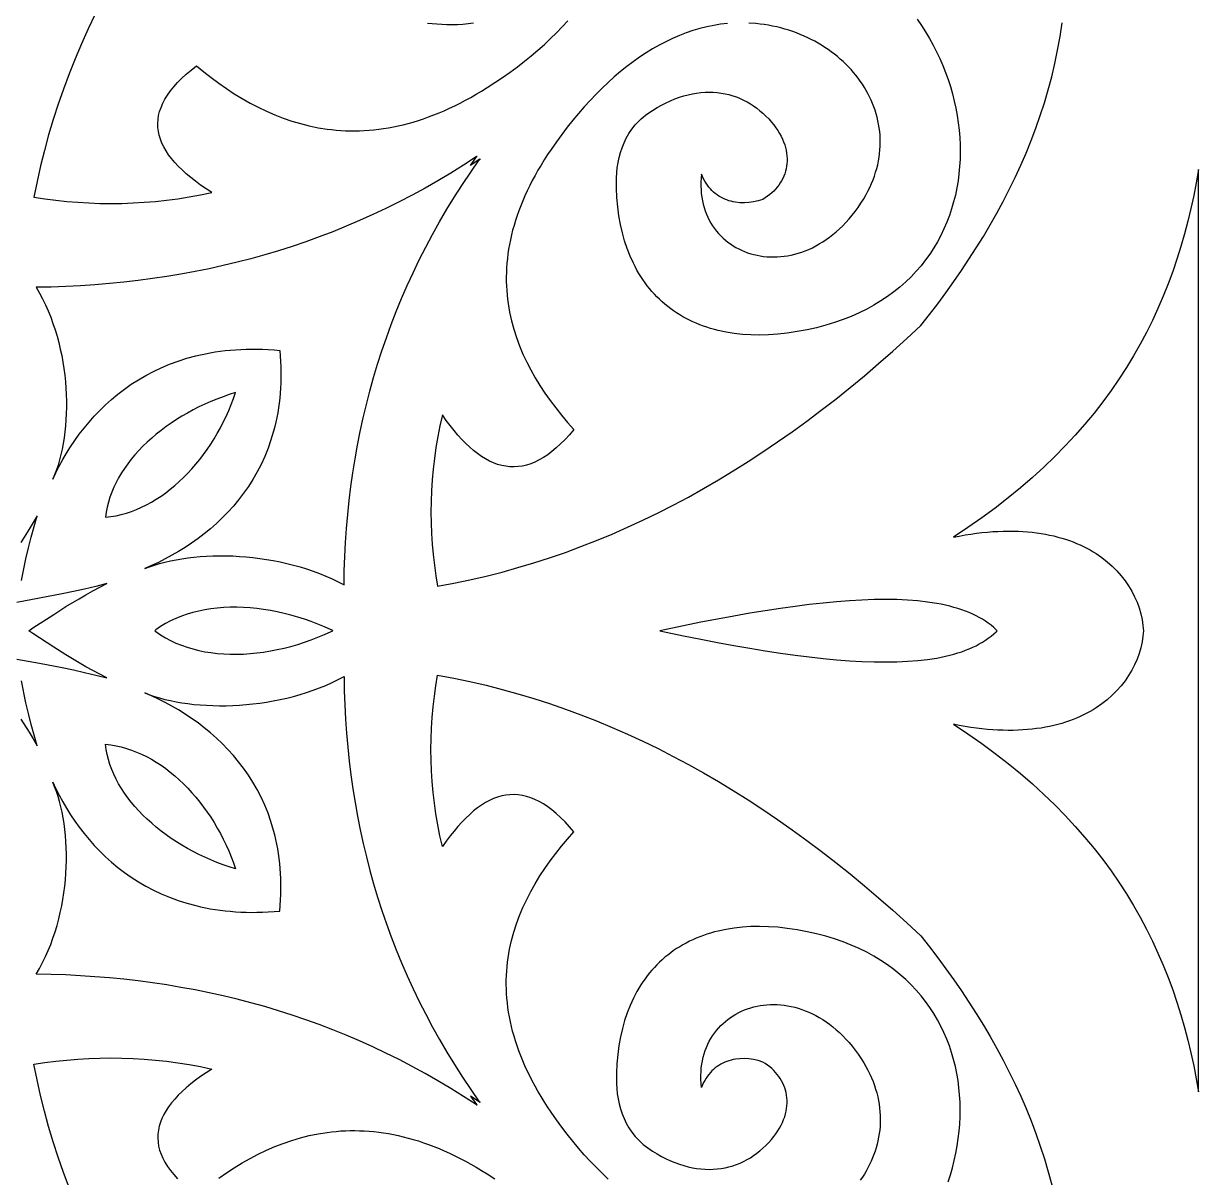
# Model space of a CAD drawing. Extents: x -375 to 375, y -1025 to 1025.
# Drawn here: x -212.9 to -155, y -27 to 29.9 of the extents above; entities that cross this region are included whole.
import ezdxf

# ---------------------------------------------------------------- set-up
doc = ezdxf.new("R2010")
doc.units = 0
doc.layers.add('LAYER_1', color=18, linetype='CONTINUOUS')

msp = doc.modelspace()

# ---------------------------------------------------------------- linework, layer by layer
at = {"layer": 'LAYER_1'}
for points in [[(-209.379, 30.395), (-209.725, 29.663), (-210.053, 28.927), (-210.365, 28.188), (-210.66, 27.445), (-210.937, 26.698), (-211.198, 25.948), (-211.441, 25.195), (-211.667, 24.437), (-211.875, 23.676), (-212.066, 22.912), (-212.239, 22.144), (-212.395, 21.372), (-211.857, 21.29), (-211.317, 21.221), (-210.776, 21.164), (-210.234, 21.119), (-209.691, 21.086), (-209.146, 21.066), (-208.601, 21.059), (-208.053, 21.065), (-207.505, 21.084), (-206.955, 21.117), (-206.404, 21.163), (-205.852, 21.223), (-205.298, 21.297), (-204.744, 21.385), (-204.187, 21.488), (-203.63, 21.605), (-203.91, 21.788), (-204.176, 21.971), (-204.427, 22.155), (-204.663, 22.34), (-204.884, 22.526), (-205.089, 22.712), (-205.279, 22.899), (-205.454, 23.087), (-205.612, 23.275), (-205.755, 23.465), (-205.881, 23.655), (-205.991, 23.845), (-206.083, 24.037), (-206.159, 24.229), (-206.218, 24.422), (-206.259, 24.616), (-206.283, 24.811), (-206.289, 25.007), (-206.276, 25.204), (-206.246, 25.401), (-206.197, 25.6), (-206.129, 25.799), (-206.043, 25.999), (-205.937, 26.201), (-205.812, 26.403), (-205.668, 26.606), (-205.504, 26.81), (-205.319, 27.016), (-205.115, 27.222), (-204.891, 27.429), (-204.645, 27.638), (-204.379, 27.847), (-204.017, 27.55), (-203.65, 27.263), (-203.277, 26.988), (-202.899, 26.724), (-202.516, 26.473), (-202.128, 26.236), (-201.734, 26.012), (-201.335, 25.803), (-200.93, 25.608), (-200.52, 25.43), (-200.104, 25.268), (-199.683, 25.123), (-199.257, 24.996), (-198.824, 24.887), (-198.387, 24.797), (-197.943, 24.727), (-197.719, 24.699), (-197.494, 24.676), (-197.267, 24.659), (-197.039, 24.647), (-196.81, 24.64), (-196.579, 24.639), (-196.346, 24.643), (-196.112, 24.653), (-195.877, 24.668), (-195.64, 24.689), (-195.402, 24.716), (-195.163, 24.749), (-194.921, 24.788), (-194.679, 24.833), (-194.435, 24.885), (-194.189, 24.942), (-193.942, 25.006), (-193.694, 25.076), (-193.444, 25.152), (-193.193, 25.236), (-192.94, 25.325), (-192.685, 25.422), (-192.429, 25.525), (-192.172, 25.635), (-191.913, 25.752), (-191.653, 25.876), (-191.391, 26.007), (-191.127, 26.145), (-190.862, 26.291), (-190.596, 26.444), (-190.328, 26.604), (-190.058, 26.772), (-189.671, 27.022), (-189.293, 27.277), (-188.925, 27.537), (-188.566, 27.802), (-188.218, 28.071), (-187.88, 28.344), (-187.552, 28.622), (-187.236, 28.903), (-186.931, 29.189), (-186.637, 29.478), (-186.355, 29.77), (-186.086, 30.067)], [(-168.86, 30.143), (-168.647, 29.834), (-168.446, 29.519), (-168.255, 29.198), (-168.075, 28.871), (-167.906, 28.54), (-167.748, 28.204), (-167.601, 27.863), (-167.465, 27.519), (-167.34, 27.171), (-167.227, 26.82), (-167.126, 26.467), (-167.036, 26.111), (-166.958, 25.754), (-166.892, 25.395), (-166.838, 25.035), (-166.796, 24.675), (-166.767, 24.315), (-166.749, 23.955), (-166.744, 23.595), (-166.752, 23.237), (-166.772, 22.88), (-166.806, 22.526), (-166.852, 22.173), (-166.911, 21.824), (-166.983, 21.477), (-167.068, 21.134), (-167.167, 20.795), (-167.279, 20.461), (-167.405, 20.131), (-167.544, 19.807), (-167.697, 19.488), (-167.864, 19.176), (-168.045, 18.869), (-168.24, 18.57), (-168.449, 18.278), (-168.673, 17.994), (-168.911, 17.718), (-169.164, 17.45), (-169.431, 17.192), (-169.713, 16.943), (-170.01, 16.703), (-170.322, 16.474), (-170.649, 16.255), (-170.992, 16.048), (-171.349, 15.852), (-171.722, 15.667), (-172.111, 15.495), (-172.515, 15.336), (-172.935, 15.19), (-173.371, 15.057), (-173.823, 14.938), (-174.291, 14.834), (-174.775, 14.744), (-175.275, 14.67), (-175.737, 14.619), (-176.188, 14.588), (-176.629, 14.577), (-177.059, 14.584), (-177.479, 14.61), (-177.887, 14.655), (-178.284, 14.719), (-178.669, 14.801), (-178.857, 14.849), (-179.042, 14.902), (-179.224, 14.958), (-179.402, 15.02), (-179.578, 15.086), (-179.751, 15.156), (-179.92, 15.231), (-180.086, 15.31), (-180.249, 15.393), (-180.408, 15.481), (-180.564, 15.573), (-180.717, 15.67), (-180.866, 15.77), (-181.012, 15.875), (-181.154, 15.985), (-181.293, 16.098), (-181.429, 16.216), (-181.561, 16.337), (-181.689, 16.463), (-181.813, 16.593), (-181.934, 16.728), (-182.051, 16.866), (-182.165, 17.008), (-182.274, 17.154), (-182.38, 17.305), (-182.482, 17.459), (-182.58, 17.617), (-182.674, 17.779), (-182.765, 17.946), (-182.851, 18.116), (-183.011, 18.467), (-183.155, 18.834), (-183.283, 19.216), (-183.393, 19.613), (-183.487, 20.025), (-183.563, 20.451), (-183.621, 20.892), (-183.662, 21.347), (-183.684, 21.816), (-183.688, 22.066), (-183.683, 22.318), (-183.668, 22.57), (-183.642, 22.822), (-183.604, 23.073), (-183.552, 23.322), (-183.487, 23.569), (-183.408, 23.811), (-183.312, 24.048), (-183.2, 24.28), (-183.071, 24.505), (-182.923, 24.722), (-182.757, 24.931), (-182.666, 25.032), (-182.57, 25.13), (-182.468, 25.226), (-182.361, 25.319), (-182.249, 25.409), (-182.131, 25.497), (-181.908, 25.647), (-181.685, 25.785), (-181.462, 25.911), (-181.241, 26.025), (-181.021, 26.127), (-180.802, 26.218), (-180.585, 26.297), (-180.369, 26.366), (-180.154, 26.423), (-179.942, 26.469), (-179.732, 26.505), (-179.524, 26.53), (-179.318, 26.545), (-179.115, 26.55), (-178.914, 26.544), (-178.716, 26.529), (-178.521, 26.504), (-178.329, 26.469), (-178.14, 26.425), (-177.955, 26.372), (-177.773, 26.31), (-177.595, 26.239), (-177.42, 26.159), (-177.25, 26.071), (-177.084, 25.974), (-176.922, 25.869), (-176.764, 25.756), (-176.611, 25.635), (-176.463, 25.506), (-176.319, 25.37), (-176.181, 25.226), (-176.047, 25.075), (-175.933, 24.935), (-175.828, 24.795), (-175.732, 24.654), (-175.647, 24.514), (-175.57, 24.374), (-175.502, 24.234), (-175.444, 24.095), (-175.394, 23.957), (-175.353, 23.819), (-175.321, 23.683), (-175.297, 23.547), (-175.281, 23.413), (-175.273, 23.281), (-175.273, 23.15), (-175.281, 23.021), (-175.297, 22.894), (-175.32, 22.769), (-175.351, 22.647), (-175.388, 22.527), (-175.433, 22.409), (-175.485, 22.295), (-175.543, 22.183), (-175.608, 22.074), (-175.68, 21.969), (-175.758, 21.867), (-175.842, 21.769), (-175.932, 21.674), (-176.028, 21.584), (-176.129, 21.497), (-176.237, 21.415), (-176.349, 21.337), (-176.467, 21.263), (-176.695, 21.192), (-176.924, 21.14), (-177.153, 21.106), (-177.38, 21.092), (-177.604, 21.097), (-177.824, 21.122), (-177.932, 21.142), (-178.038, 21.167), (-178.143, 21.197), (-178.245, 21.232), (-178.346, 21.272), (-178.445, 21.317), (-178.541, 21.367), (-178.634, 21.423), (-178.725, 21.484), (-178.813, 21.55), (-178.898, 21.622), (-178.979, 21.699), (-179.057, 21.781), (-179.132, 21.869), (-179.203, 21.962), (-179.27, 22.061), (-179.333, 22.165), (-179.392, 22.275), (-179.447, 22.391), (-179.497, 22.512), (-179.514, 22.311), (-179.524, 22.114), (-179.524, 21.921), (-179.517, 21.732), (-179.501, 21.548), (-179.477, 21.368), (-179.446, 21.193), (-179.407, 21.022), (-179.361, 20.856), (-179.308, 20.694), (-179.248, 20.538), (-179.181, 20.386), (-179.108, 20.239), (-179.029, 20.097), (-178.943, 19.961), (-178.852, 19.829), (-178.755, 19.703), (-178.652, 19.583), (-178.544, 19.467), (-178.432, 19.358), (-178.314, 19.254), (-178.191, 19.156), (-178.065, 19.063), (-177.933, 18.976), (-177.798, 18.896), (-177.659, 18.821), (-177.516, 18.753), (-177.37, 18.691), (-177.221, 18.635), (-177.068, 18.585), (-176.913, 18.542), (-176.755, 18.506), (-176.595, 18.476), (-176.432, 18.453), (-176.267, 18.436), (-176.1, 18.427), (-175.932, 18.424), (-175.762, 18.429), (-175.591, 18.44), (-175.419, 18.459), (-175.247, 18.485), (-175.073, 18.519), (-174.899, 18.56), (-174.725, 18.609), (-174.551, 18.665), (-174.377, 18.729), (-174.203, 18.8), (-174.03, 18.88), (-173.857, 18.968), (-173.686, 19.063), (-173.516, 19.167), (-173.347, 19.279), (-173.179, 19.399), (-173.014, 19.528), (-172.85, 19.665), (-172.689, 19.81), (-172.53, 19.964), (-172.373, 20.127), (-172.22, 20.299), (-172.069, 20.48), (-171.922, 20.669), (-171.777, 20.868), (-171.637, 21.075), (-171.5, 21.292), (-171.392, 21.478), (-171.292, 21.665), (-171.201, 21.851), (-171.117, 22.038), (-171.041, 22.225), (-170.972, 22.411), (-170.911, 22.598), (-170.857, 22.784), (-170.811, 22.97), (-170.773, 23.156), (-170.741, 23.341), (-170.716, 23.525), (-170.699, 23.709), (-170.688, 23.891), (-170.684, 24.073), (-170.687, 24.254), (-170.696, 24.434), (-170.712, 24.613), (-170.734, 24.79), (-170.763, 24.966), (-170.798, 25.141), (-170.839, 25.314), (-170.886, 25.485), (-170.939, 25.655), (-170.998, 25.823), (-171.062, 25.989), (-171.132, 26.152), (-171.208, 26.314), (-171.289, 26.474), (-171.376, 26.631), (-171.467, 26.785), (-171.564, 26.938), (-171.666, 27.087), (-171.773, 27.234), (-171.885, 27.379), (-172.002, 27.52), (-172.123, 27.658), (-172.249, 27.794), (-172.38, 27.926), (-172.514, 28.055), (-172.654, 28.18), (-172.797, 28.302), (-172.944, 28.421), (-173.096, 28.536), (-173.251, 28.647), (-173.41, 28.755), (-173.573, 28.858), (-173.74, 28.958), (-173.91, 29.053), (-174.083, 29.144), (-174.26, 29.231), (-174.44, 29.314), (-174.623, 29.392), (-174.81, 29.466), (-174.999, 29.534), (-175.191, 29.599), (-175.386, 29.658), (-175.584, 29.712), (-175.784, 29.762), (-175.986, 29.806), (-176.191, 29.845), (-176.398, 29.878), (-176.608, 29.907), (-176.819, 29.929), (-177.167, 29.955)], [(-190.737, 29.951), (-190.997, 29.914), (-191.259, 29.889), (-191.521, 29.874), (-191.782, 29.87), (-192.041, 29.874), (-192.528, 29.895), (-192.999, 29.934)], [(-178.205, 29.934), (-178.549, 29.895), (-178.892, 29.839), (-179.234, 29.769), (-179.574, 29.683), (-179.913, 29.582), (-180.249, 29.466), (-180.584, 29.336), (-180.917, 29.192), (-181.247, 29.034), (-181.575, 28.862), (-181.9, 28.677), (-182.223, 28.478), (-182.543, 28.267), (-182.86, 28.043), (-183.174, 27.807), (-183.484, 27.558), (-183.791, 27.298), (-184.095, 27.026), (-184.395, 26.743), (-184.691, 26.449), (-184.983, 26.144), (-185.27, 25.828), (-185.554, 25.502), (-185.833, 25.166), (-186.107, 24.821), (-186.377, 24.465), (-186.642, 24.101), (-186.902, 23.727), (-187.076, 23.468), (-187.242, 23.209), (-187.4, 22.952), (-187.551, 22.697), (-187.694, 22.443), (-187.83, 22.19), (-187.959, 21.939), (-188.08, 21.689), (-188.194, 21.441), (-188.301, 21.194), (-188.401, 20.949), (-188.494, 20.705), (-188.581, 20.463), (-188.66, 20.222), (-188.733, 19.982), (-188.799, 19.744), (-188.858, 19.507), (-188.911, 19.272), (-188.958, 19.038), (-188.998, 18.805), (-189.033, 18.574), (-189.061, 18.345), (-189.083, 18.116), (-189.099, 17.889), (-189.109, 17.664), (-189.113, 17.44), (-189.112, 17.217), (-189.105, 16.996), (-189.092, 16.776), (-189.074, 16.557), (-189.051, 16.34), (-189.022, 16.124), (-188.949, 15.696), (-188.856, 15.274), (-188.743, 14.857), (-188.611, 14.446), (-188.46, 14.04), (-188.292, 13.639), (-188.108, 13.244), (-187.906, 12.854), (-187.689, 12.469), (-187.457, 12.089), (-187.211, 11.714), (-186.951, 11.345), (-186.678, 10.98), (-186.392, 10.621), (-186.094, 10.267), (-185.786, 9.918), (-186.003, 9.661), (-186.219, 9.425), (-186.434, 9.208), (-186.648, 9.011), (-186.861, 8.834), (-187.073, 8.675), (-187.284, 8.536), (-187.493, 8.416), (-187.702, 8.314), (-187.91, 8.23), (-188.117, 8.165), (-188.322, 8.118), (-188.527, 8.089), (-188.731, 8.077), (-188.934, 8.082), (-189.136, 8.105), (-189.337, 8.145), (-189.538, 8.202), (-189.737, 8.275), (-189.936, 8.364), (-190.134, 8.47), (-190.331, 8.591), (-190.527, 8.729), (-190.723, 8.882), (-190.917, 9.05), (-191.111, 9.233), (-191.304, 9.432), (-191.497, 9.645), (-191.689, 9.872), (-191.88, 10.114), (-192.07, 10.37), (-192.26, 10.64), (-192.381, 10.103), (-192.488, 9.567), (-192.579, 9.032), (-192.655, 8.498), (-192.717, 7.966), (-192.765, 7.434), (-192.799, 6.904), (-192.819, 6.375), (-192.825, 5.848), (-192.818, 5.321), (-192.797, 4.796), (-192.763, 4.272), (-192.717, 3.75), (-192.658, 3.228), (-192.586, 2.708), (-192.502, 2.189), (-191.701, 2.339), (-190.904, 2.506), (-190.111, 2.69), (-189.322, 2.891), (-188.537, 3.109), (-187.755, 3.343), (-186.977, 3.594), (-186.203, 3.862), (-185.433, 4.146), (-184.666, 4.447), (-183.903, 4.764), (-183.144, 5.097), (-182.388, 5.446), (-181.635, 5.811), (-180.887, 6.193), (-180.141, 6.59), (-179.4, 7.003), (-178.662, 7.432), (-177.927, 7.877), (-177.196, 8.337), (-176.468, 8.813), (-175.743, 9.304), (-175.022, 9.81), (-174.305, 10.332), (-173.59, 10.869), (-172.879, 11.421), (-172.171, 11.988), (-171.467, 12.57), (-170.765, 13.167), (-170.067, 13.779), (-169.373, 14.405), (-168.681, 15.046), (-168.263, 15.58), (-167.854, 16.118), (-167.453, 16.66), (-167.063, 17.207), (-166.682, 17.758), (-166.311, 18.313), (-165.951, 18.873), (-165.602, 19.439), (-165.265, 20.009), (-164.939, 20.585), (-164.625, 21.166), (-164.324, 21.752), (-164.035, 22.345), (-163.76, 22.943), (-163.498, 23.547), (-163.251, 24.158), (-163.017, 24.775), (-162.799, 25.399), (-162.596, 26.029), (-162.408, 26.666), (-162.236, 27.311), (-162.08, 27.962), (-161.941, 28.622), (-161.819, 29.288), (-161.714, 29.963)], [(-213.011, 2.476), (-212.783, 3.55), (-212.66, 4.084), (-212.529, 4.615), (-212.388, 5.143), (-212.236, 5.667), (-212.427, 5.333), (-212.624, 5.002), (-213.03, 4.354)], [(-213.228, -1.399), (-212.114, -1.6), (-211.003, -1.814), (-210.448, -1.929), (-209.895, -2.053), (-209.344, -2.185), (-208.796, -2.328), (-209.144, -2.149), (-209.49, -1.963), (-209.832, -1.772), (-210.167, -1.578), (-210.813, -1.188), (-211.416, -0.808), (-212.444, -0.136), (-212.649, 0), (-212.444, 0.136), (-211.416, 0.808), (-210.813, 1.188), (-210.167, 1.578), (-209.832, 1.772), (-209.49, 1.963), (-209.144, 2.149), (-208.796, 2.328), (-209.344, 2.185), (-209.895, 2.053), (-210.448, 1.929), (-211.003, 1.814), (-212.114, 1.6), (-213.228, 1.399)], [(-184.095, -27.026), (-184.395, -26.743), (-184.691, -26.449), (-184.983, -26.144), (-185.27, -25.828), (-185.554, -25.502), (-185.833, -25.166), (-186.107, -24.821), (-186.377, -24.465), (-186.642, -24.101), (-186.902, -23.727), (-187.076, -23.468), (-187.242, -23.209), (-187.4, -22.952), (-187.551, -22.697), (-187.694, -22.443), (-187.83, -22.19), (-187.959, -21.939), (-188.08, -21.689), (-188.194, -21.441), (-188.301, -21.194), (-188.401, -20.949), (-188.494, -20.705), (-188.581, -20.463), (-188.66, -20.222), (-188.733, -19.982), (-188.799, -19.744), (-188.858, -19.507), (-188.911, -19.272), (-188.958, -19.038), (-188.998, -18.805), (-189.033, -18.574), (-189.061, -18.345), (-189.083, -18.116), (-189.099, -17.889), (-189.109, -17.664), (-189.113, -17.44), (-189.112, -17.217), (-189.105, -16.996), (-189.092, -16.776), (-189.074, -16.557), (-189.051, -16.34), (-189.022, -16.124), (-188.949, -15.696), (-188.856, -15.274), (-188.743, -14.857), (-188.611, -14.446), (-188.46, -14.04), (-188.292, -13.639), (-188.108, -13.244), (-187.906, -12.854), (-187.689, -12.469), (-187.457, -12.089), (-187.211, -11.714), (-186.951, -11.345), (-186.678, -10.98), (-186.392, -10.621), (-186.094, -10.267), (-185.786, -9.918), (-186.003, -9.661), (-186.219, -9.425), (-186.434, -9.208), (-186.648, -9.011), (-186.861, -8.834), (-187.073, -8.675), (-187.284, -8.536), (-187.493, -8.416), (-187.702, -8.314), (-187.91, -8.23), (-188.117, -8.165), (-188.322, -8.118), (-188.527, -8.089), (-188.731, -8.077), (-188.934, -8.082), (-189.136, -8.105), (-189.337, -8.145), (-189.538, -8.202), (-189.737, -8.275), (-189.936, -8.364), (-190.134, -8.47), (-190.331, -8.591), (-190.527, -8.729), (-190.723, -8.882), (-190.917, -9.05), (-191.111, -9.233), (-191.304, -9.432), (-191.497, -9.645), (-191.689, -9.872), (-191.88, -10.114), (-192.07, -10.37), (-192.26, -10.64), (-192.381, -10.103), (-192.488, -9.567), (-192.579, -9.032), (-192.655, -8.498), (-192.717, -7.966), (-192.765, -7.434), (-192.799, -6.904), (-192.819, -6.375), (-192.825, -5.848), (-192.818, -5.321), (-192.797, -4.796), (-192.763, -4.272), (-192.717, -3.75), (-192.658, -3.228), (-192.586, -2.708), (-192.502, -2.189), (-191.701, -2.339), (-190.904, -2.506), (-190.111, -2.69), (-189.322, -2.891), (-188.537, -3.109), (-187.755, -3.343), (-186.977, -3.594), (-186.203, -3.862), (-185.433, -4.146), (-184.666, -4.447), (-183.903, -4.764), (-183.144, -5.097), (-182.388, -5.446), (-181.635, -5.811), (-180.887, -6.193), (-180.141, -6.59), (-179.4, -7.003), (-178.662, -7.432), (-177.927, -7.877), (-177.196, -8.337), (-176.468, -8.813), (-175.743, -9.304), (-175.022, -9.81), (-174.305, -10.332), (-173.59, -10.869), (-172.879, -11.421), (-172.171, -11.988), (-171.467, -12.57), (-170.765, -13.167), (-170.067, -13.779), (-169.373, -14.405), (-168.681, -15.046), (-168.263, -15.58), (-167.854, -16.118), (-167.453, -16.66), (-167.063, -17.207), (-166.682, -17.758), (-166.311, -18.313), (-165.951, -18.873), (-165.602, -19.439), (-165.265, -20.009), (-164.939, -20.585), (-164.625, -21.166), (-164.324, -21.752), (-164.035, -22.345), (-163.76, -22.943), (-163.498, -23.547), (-163.251, -24.158), (-163.017, -24.775), (-162.799, -25.399), (-162.596, -26.029), (-162.408, -26.666), (-162.236, -27.311)], [(-213.03, -4.354), (-212.624, -5.002), (-212.427, -5.333), (-212.236, -5.667), (-212.388, -5.143), (-212.529, -4.615), (-212.66, -4.084), (-212.783, -3.55), (-213.011, -2.476)], [(-167.34, -27.171), (-167.227, -26.82), (-167.126, -26.467), (-167.036, -26.111), (-166.958, -25.754), (-166.892, -25.395), (-166.838, -25.035), (-166.796, -24.675), (-166.767, -24.315), (-166.749, -23.955), (-166.744, -23.595), (-166.752, -23.237), (-166.772, -22.88), (-166.806, -22.526), (-166.852, -22.173), (-166.911, -21.824), (-166.983, -21.477), (-167.068, -21.134), (-167.167, -20.795), (-167.279, -20.461), (-167.405, -20.131), (-167.544, -19.807), (-167.697, -19.488), (-167.864, -19.176), (-168.045, -18.869), (-168.24, -18.57), (-168.449, -18.278), (-168.673, -17.994), (-168.911, -17.718), (-169.164, -17.45), (-169.431, -17.192), (-169.713, -16.943), (-170.01, -16.703), (-170.322, -16.474), (-170.649, -16.255), (-170.992, -16.048), (-171.349, -15.852), (-171.722, -15.667), (-172.111, -15.495), (-172.515, -15.336), (-172.935, -15.19), (-173.371, -15.057), (-173.823, -14.938), (-174.291, -14.834), (-174.775, -14.744), (-175.275, -14.67), (-175.737, -14.619), (-176.188, -14.588), (-176.629, -14.577), (-177.059, -14.584), (-177.479, -14.61), (-177.887, -14.655), (-178.284, -14.719), (-178.669, -14.801), (-178.857, -14.849), (-179.042, -14.902), (-179.224, -14.958), (-179.402, -15.02), (-179.578, -15.086), (-179.751, -15.156), (-179.92, -15.231), (-180.086, -15.31), (-180.249, -15.393), (-180.408, -15.481), (-180.564, -15.573), (-180.717, -15.67), (-180.866, -15.77), (-181.012, -15.875), (-181.154, -15.985), (-181.293, -16.098), (-181.429, -16.216), (-181.561, -16.337), (-181.689, -16.463), (-181.813, -16.593), (-181.934, -16.728), (-182.051, -16.866), (-182.165, -17.008), (-182.274, -17.154), (-182.38, -17.305), (-182.482, -17.459), (-182.58, -17.617), (-182.674, -17.779), (-182.765, -17.946), (-182.851, -18.116), (-183.011, -18.467), (-183.155, -18.834), (-183.283, -19.216), (-183.393, -19.613), (-183.487, -20.025), (-183.563, -20.451), (-183.621, -20.892), (-183.662, -21.347), (-183.684, -21.816), (-183.688, -22.066), (-183.683, -22.318), (-183.668, -22.57), (-183.642, -22.822), (-183.604, -23.073), (-183.552, -23.322), (-183.487, -23.569), (-183.408, -23.811), (-183.312, -24.048), (-183.2, -24.28), (-183.071, -24.505), (-182.923, -24.722), (-182.757, -24.931), (-182.666, -25.032), (-182.57, -25.13), (-182.468, -25.226), (-182.361, -25.319), (-182.249, -25.409), (-182.131, -25.497), (-181.908, -25.647), (-181.685, -25.785), (-181.462, -25.911), (-181.241, -26.025), (-181.021, -26.127), (-180.802, -26.218), (-180.585, -26.297), (-180.369, -26.366), (-180.154, -26.423), (-179.942, -26.469), (-179.732, -26.505), (-179.524, -26.53), (-179.318, -26.545), (-179.115, -26.55), (-178.914, -26.544), (-178.716, -26.529), (-178.521, -26.504), (-178.329, -26.469), (-178.14, -26.425), (-177.955, -26.372), (-177.773, -26.31), (-177.595, -26.239), (-177.42, -26.159), (-177.25, -26.071), (-177.084, -25.974), (-176.922, -25.869), (-176.764, -25.756), (-176.611, -25.635), (-176.463, -25.506), (-176.319, -25.37), (-176.181, -25.226), (-176.047, -25.075), (-175.933, -24.935), (-175.828, -24.795), (-175.732, -24.654), (-175.647, -24.514), (-175.57, -24.374), (-175.502, -24.234), (-175.444, -24.095), (-175.394, -23.957), (-175.353, -23.819), (-175.321, -23.683), (-175.297, -23.547), (-175.281, -23.413), (-175.273, -23.281), (-175.273, -23.15), (-175.281, -23.021), (-175.297, -22.894), (-175.32, -22.769), (-175.351, -22.647), (-175.388, -22.527), (-175.433, -22.409), (-175.485, -22.295), (-175.543, -22.183), (-175.608, -22.074), (-175.68, -21.969), (-175.758, -21.867), (-175.842, -21.769), (-175.932, -21.674), (-176.028, -21.584), (-176.129, -21.497), (-176.237, -21.415), (-176.349, -21.337), (-176.467, -21.263), (-176.695, -21.192), (-176.924, -21.14), (-177.153, -21.106), (-177.38, -21.092), (-177.604, -21.097), (-177.824, -21.122), (-177.932, -21.142), (-178.038, -21.167), (-178.143, -21.197), (-178.245, -21.232), (-178.346, -21.272), (-178.445, -21.317), (-178.541, -21.367), (-178.634, -21.423), (-178.725, -21.484), (-178.813, -21.55), (-178.898, -21.622), (-178.979, -21.699), (-179.057, -21.781), (-179.132, -21.869), (-179.203, -21.962), (-179.27, -22.061), (-179.333, -22.165), (-179.392, -22.275), (-179.447, -22.391), (-179.497, -22.512), (-179.514, -22.311), (-179.524, -22.114), (-179.524, -21.921), (-179.517, -21.732), (-179.501, -21.548), (-179.477, -21.368), (-179.446, -21.193), (-179.407, -21.022), (-179.361, -20.856), (-179.308, -20.694), (-179.248, -20.538), (-179.181, -20.386), (-179.108, -20.239), (-179.029, -20.097), (-178.943, -19.961), (-178.852, -19.829), (-178.755, -19.703), (-178.652, -19.583), (-178.544, -19.467), (-178.432, -19.358), (-178.314, -19.254), (-178.191, -19.156), (-178.065, -19.063), (-177.933, -18.976), (-177.798, -18.896), (-177.659, -18.821), (-177.516, -18.753), (-177.37, -18.691), (-177.221, -18.635), (-177.068, -18.585), (-176.913, -18.542), (-176.755, -18.506), (-176.595, -18.476), (-176.432, -18.453), (-176.267, -18.436), (-176.1, -18.427), (-175.932, -18.424), (-175.762, -18.429), (-175.591, -18.44), (-175.419, -18.459), (-175.247, -18.485), (-175.073, -18.519), (-174.899, -18.56), (-174.725, -18.609), (-174.551, -18.665), (-174.377, -18.729), (-174.203, -18.8), (-174.03, -18.88), (-173.857, -18.968), (-173.686, -19.063), (-173.516, -19.167), (-173.347, -19.279), (-173.179, -19.399), (-173.014, -19.528), (-172.85, -19.665), (-172.689, -19.81), (-172.53, -19.964), (-172.373, -20.127), (-172.22, -20.299), (-172.069, -20.48), (-171.922, -20.669), (-171.777, -20.868), (-171.637, -21.075), (-171.5, -21.292), (-171.392, -21.478), (-171.292, -21.665), (-171.201, -21.851), (-171.117, -22.038), (-171.041, -22.225), (-170.972, -22.411), (-170.911, -22.598), (-170.857, -22.784), (-170.811, -22.97), (-170.773, -23.156), (-170.741, -23.341), (-170.716, -23.525), (-170.699, -23.709), (-170.688, -23.891), (-170.684, -24.073), (-170.687, -24.254), (-170.696, -24.434), (-170.712, -24.613), (-170.734, -24.79), (-170.763, -24.966), (-170.798, -25.141), (-170.839, -25.314), (-170.886, -25.485), (-170.939, -25.655), (-170.998, -25.823), (-171.062, -25.989), (-171.132, -26.152), (-171.208, -26.314), (-171.289, -26.474), (-171.376, -26.631), (-171.467, -26.785), (-171.564, -26.938), (-171.666, -27.087)], [(-210.66, -27.445), (-210.937, -26.698), (-211.198, -25.948), (-211.441, -25.195), (-211.667, -24.437), (-211.875, -23.676), (-212.066, -22.912), (-212.239, -22.144), (-212.395, -21.372), (-211.857, -21.29), (-211.317, -21.221), (-210.776, -21.164), (-210.234, -21.119), (-209.691, -21.086), (-209.146, -21.066), (-208.601, -21.059), (-208.053, -21.065), (-207.505, -21.084), (-206.955, -21.117), (-206.404, -21.163), (-205.852, -21.223), (-205.298, -21.297), (-204.744, -21.385), (-204.187, -21.488), (-203.63, -21.605), (-203.91, -21.788), (-204.176, -21.971), (-204.427, -22.155), (-204.663, -22.34), (-204.884, -22.526), (-205.089, -22.712), (-205.279, -22.899), (-205.454, -23.087), (-205.612, -23.275), (-205.755, -23.465), (-205.881, -23.655), (-205.991, -23.845), (-206.083, -24.037), (-206.159, -24.229), (-206.218, -24.422), (-206.259, -24.616), (-206.283, -24.811), (-206.289, -25.007), (-206.276, -25.204), (-206.246, -25.401), (-206.197, -25.6), (-206.129, -25.799), (-206.043, -25.999), (-205.937, -26.201), (-205.812, -26.403), (-205.668, -26.606), (-205.504, -26.81), (-205.319, -27.016)], [(-203.277, -26.988), (-202.899, -26.724), (-202.516, -26.473), (-202.128, -26.236), (-201.734, -26.012), (-201.335, -25.803), (-200.93, -25.608), (-200.52, -25.43), (-200.104, -25.268), (-199.683, -25.123), (-199.257, -24.996), (-198.824, -24.887), (-198.387, -24.797), (-197.943, -24.727), (-197.719, -24.699), (-197.494, -24.676), (-197.267, -24.659), (-197.039, -24.647), (-196.81, -24.64), (-196.579, -24.639), (-196.346, -24.643), (-196.112, -24.653), (-195.877, -24.668), (-195.64, -24.689), (-195.402, -24.716), (-195.163, -24.749), (-194.921, -24.788), (-194.679, -24.833), (-194.435, -24.885), (-194.189, -24.942), (-193.942, -25.006), (-193.694, -25.076), (-193.444, -25.152), (-193.193, -25.236), (-192.94, -25.325), (-192.685, -25.422), (-192.429, -25.525), (-192.172, -25.635), (-191.913, -25.752), (-191.653, -25.876), (-191.391, -26.007), (-191.127, -26.145), (-190.862, -26.291), (-190.596, -26.444), (-190.328, -26.604), (-190.058, -26.772), (-189.671, -27.022)]]:
    msp.add_lwpolyline(points, dxfattribs=at)
for points in [[(-197.095, 2.957), (-197.069, 3.656), (-197.032, 4.353), (-196.983, 5.046), (-196.922, 5.736), (-196.85, 6.424), (-196.766, 7.108), (-196.67, 7.79), (-196.562, 8.469), (-196.442, 9.144), (-196.309, 9.817), (-196.164, 10.487), (-196.006, 11.153), (-195.836, 11.817), (-195.652, 12.477), (-195.456, 13.135), (-195.247, 13.789), (-195.024, 14.44), (-194.788, 15.088), (-194.538, 15.733), (-194.275, 16.375), (-193.998, 17.013), (-193.707, 17.648), (-193.402, 18.28), (-193.083, 18.908), (-192.749, 19.534), (-192.402, 20.155), (-192.039, 20.774), (-191.662, 21.389), (-191.27, 22.001), (-190.864, 22.609), (-190.442, 23.214), (-190.408, 23.246), (-190.428, 23.232), (-190.414, 23.252), (-190.447, 23.22), (-190.879, 22.935), (-190.584, 23.352), (-190.551, 23.384), (-190.571, 23.371), (-190.558, 23.39), (-190.591, 23.358), (-191.217, 22.952), (-191.847, 22.56), (-192.48, 22.183), (-193.116, 21.821), (-193.756, 21.472), (-194.399, 21.137), (-195.046, 20.816), (-195.697, 20.509), (-196.35, 20.215), (-197.007, 19.935), (-197.668, 19.668), (-198.331, 19.414), (-198.998, 19.174), (-199.669, 18.946), (-200.342, 18.732), (-201.019, 18.53), (-201.699, 18.34), (-202.383, 18.163), (-203.069, 17.999), (-203.759, 17.847), (-204.451, 17.706), (-205.147, 17.578), (-205.846, 17.462), (-206.548, 17.357), (-207.254, 17.264), (-207.962, 17.183), (-208.673, 17.113), (-209.387, 17.054), (-210.104, 17.006), (-210.825, 16.969), (-211.548, 16.943), (-212.274, 16.928), (-212.112, 16.646), (-211.961, 16.357), (-211.819, 16.063), (-211.687, 15.763), (-211.565, 15.459), (-211.452, 15.15), (-211.348, 14.838), (-211.253, 14.522), (-211.168, 14.205), (-211.092, 13.885), (-211.024, 13.563), (-210.965, 13.241), (-210.915, 12.919), (-210.874, 12.597), (-210.841, 12.275), (-210.816, 11.955), (-210.799, 11.637), (-210.791, 11.321), (-210.79, 11.009), (-210.798, 10.7), (-210.813, 10.395), (-210.836, 10.094), (-210.867, 9.799), (-210.905, 9.51), (-210.95, 9.227), (-211.002, 8.95), (-211.062, 8.682), (-211.129, 8.421), (-211.202, 8.168), (-211.283, 7.925), (-211.37, 7.692), (-211.463, 7.468), (-211.311, 7.791), (-211.147, 8.112), (-210.972, 8.433), (-210.785, 8.751), (-210.587, 9.067), (-210.377, 9.379), (-210.155, 9.688), (-209.921, 9.991), (-209.675, 10.288), (-209.416, 10.579), (-209.145, 10.863), (-208.861, 11.138), (-208.565, 11.405), (-208.255, 11.663), (-207.932, 11.91), (-207.596, 12.146), (-207.246, 12.371), (-206.883, 12.583), (-206.506, 12.782), (-206.114, 12.967), (-205.709, 13.137), (-205.29, 13.291), (-204.855, 13.43), (-204.407, 13.551), (-204.177, 13.605), (-203.943, 13.655), (-203.706, 13.7), (-203.465, 13.74), (-203.22, 13.775), (-202.971, 13.806), (-202.719, 13.831), (-202.463, 13.851), (-202.203, 13.867), (-201.939, 13.877), (-201.671, 13.881), (-201.399, 13.88), (-201.123, 13.874), (-200.844, 13.862), (-200.56, 13.844), (-200.272, 13.82), (-200.25, 13.543), (-200.233, 13.27), (-200.223, 13.001), (-200.218, 12.736), (-200.219, 12.474), (-200.226, 12.217), (-200.238, 11.963), (-200.255, 11.712), (-200.278, 11.466), (-200.306, 11.223), (-200.34, 10.984), (-200.378, 10.748), (-200.421, 10.516), (-200.469, 10.288), (-200.522, 10.064), (-200.58, 9.843), (-200.709, 9.411), (-200.855, 8.994), (-201.018, 8.59), (-201.197, 8.201), (-201.391, 7.825), (-201.599, 7.462), (-201.821, 7.113), (-202.056, 6.777), (-202.303, 6.454), (-202.561, 6.144), (-202.83, 5.847), (-203.109, 5.562), (-203.396, 5.29), (-203.692, 5.029), (-203.995, 4.781), (-204.305, 4.545), (-204.62, 4.321), (-204.941, 4.108), (-205.266, 3.907), (-205.594, 3.718), (-205.926, 3.539), (-206.259, 3.371), (-206.594, 3.215), (-206.929, 3.069), (-206.696, 3.157), (-206.454, 3.239), (-206.201, 3.315), (-205.938, 3.384), (-205.667, 3.447), (-205.388, 3.503), (-205.101, 3.552), (-204.807, 3.594), (-204.506, 3.628), (-204.199, 3.656), (-203.887, 3.677), (-203.57, 3.69), (-203.249, 3.695), (-202.924, 3.694), (-202.596, 3.684), (-202.266, 3.667), (-201.934, 3.642), (-201.6, 3.609), (-201.266, 3.567), (-200.931, 3.518), (-200.597, 3.461), (-200.264, 3.395), (-199.932, 3.32), (-199.602, 3.238), (-199.275, 3.146), (-198.952, 3.046), (-198.632, 2.937), (-198.316, 2.819), (-198.006, 2.692), (-197.701, 2.556), (-197.402, 2.41), (-197.11, 2.256)], [(-157.713, 0), (-157.737, -0.26), (-157.783, -0.55), (-157.847, -0.837), (-157.929, -1.122), (-158.03, -1.401), (-158.149, -1.677), (-158.287, -1.946), (-158.442, -2.209), (-158.616, -2.465), (-158.809, -2.712), (-159.019, -2.951), (-159.248, -3.18), (-159.496, -3.399), (-159.761, -3.606), (-160.045, -3.801), (-160.194, -3.893), (-160.347, -3.983), (-160.505, -4.069), (-160.668, -4.151), (-160.835, -4.23), (-161.007, -4.305), (-161.183, -4.376), (-161.364, -4.443), (-161.549, -4.506), (-161.739, -4.565), (-161.934, -4.62), (-162.133, -4.67), (-162.337, -4.716), (-162.545, -4.758), (-162.758, -4.795), (-162.976, -4.827), (-163.198, -4.854), (-163.425, -4.876), (-163.656, -4.893), (-163.892, -4.905), (-164.132, -4.912), (-164.377, -4.913), (-164.627, -4.909), (-164.881, -4.899), (-165.14, -4.884), (-165.403, -4.863), (-165.671, -4.836), (-165.943, -4.803), (-166.221, -4.764), (-166.502, -4.719), (-166.788, -4.668), (-167.079, -4.61), (-166.366, -5.083), (-165.679, -5.562), (-165.018, -6.049), (-164.382, -6.543), (-163.77, -7.044), (-163.183, -7.551), (-162.62, -8.065), (-162.081, -8.586), (-161.564, -9.112), (-161.07, -9.646), (-160.598, -10.185), (-160.148, -10.73), (-159.719, -11.281), (-159.311, -11.838), (-158.923, -12.401), (-158.554, -12.97), (-158.206, -13.543), (-157.876, -14.122), (-157.565, -14.707), (-157.271, -15.296), (-156.996, -15.891), (-156.738, -16.49), (-156.496, -17.094), (-156.271, -17.703), (-156.061, -18.316), (-155.867, -18.934), (-155.688, -19.556), (-155.523, -20.183), (-155.372, -20.813), (-155.235, -21.447), (-155.111, -22.086), (-155, -22.727), (-155, 0), (-155, 22.727), (-155.111, 22.086), (-155.235, 21.447), (-155.372, 20.813), (-155.523, 20.183), (-155.688, 19.556), (-155.867, 18.934), (-156.061, 18.316), (-156.271, 17.703), (-156.496, 17.094), (-156.738, 16.49), (-156.996, 15.891), (-157.271, 15.296), (-157.565, 14.707), (-157.876, 14.122), (-158.206, 13.543), (-158.554, 12.97), (-158.923, 12.401), (-159.311, 11.838), (-159.719, 11.281), (-160.148, 10.73), (-160.598, 10.185), (-161.07, 9.646), (-161.564, 9.112), (-162.081, 8.586), (-162.62, 8.065), (-163.183, 7.551), (-163.77, 7.044), (-164.382, 6.543), (-165.018, 6.049), (-165.679, 5.562), (-166.366, 5.083), (-167.079, 4.61), (-166.788, 4.668), (-166.502, 4.719), (-166.221, 4.764), (-165.943, 4.803), (-165.671, 4.836), (-165.403, 4.863), (-165.14, 4.884), (-164.881, 4.899), (-164.627, 4.909), (-164.377, 4.913), (-164.132, 4.912), (-163.892, 4.905), (-163.656, 4.893), (-163.425, 4.876), (-163.198, 4.854), (-162.976, 4.827), (-162.758, 4.795), (-162.545, 4.758), (-162.337, 4.716), (-162.133, 4.67), (-161.934, 4.62), (-161.739, 4.565), (-161.549, 4.506), (-161.364, 4.443), (-161.183, 4.376), (-161.007, 4.305), (-160.835, 4.23), (-160.668, 4.151), (-160.505, 4.069), (-160.347, 3.983), (-160.194, 3.893), (-160.045, 3.801), (-159.761, 3.606), (-159.496, 3.399), (-159.248, 3.18), (-159.019, 2.951), (-158.809, 2.712), (-158.616, 2.465), (-158.442, 2.209), (-158.287, 1.946), (-158.149, 1.677), (-158.03, 1.401), (-157.929, 1.122), (-157.847, 0.837), (-157.783, 0.55), (-157.737, 0.26)], [(-208.604, 5.628), (-208.346, 5.671), (-208.09, 5.728), (-207.835, 5.799), (-207.583, 5.882), (-207.333, 5.978), (-207.086, 6.086), (-206.841, 6.206), (-206.6, 6.337), (-206.362, 6.48), (-206.128, 6.634), (-205.897, 6.798), (-205.671, 6.972), (-205.449, 7.156), (-205.231, 7.35), (-205.018, 7.552), (-204.811, 7.763), (-204.608, 7.983), (-204.411, 8.211), (-204.219, 8.446), (-204.034, 8.689), (-203.854, 8.939), (-203.681, 9.195), (-203.515, 9.458), (-203.356, 9.727), (-203.203, 10.001), (-203.058, 10.281), (-202.92, 10.565), (-202.791, 10.854), (-202.669, 11.147), (-202.555, 11.444), (-202.45, 11.744), (-202.762, 11.645), (-203.071, 11.537), (-203.375, 11.421), (-203.676, 11.298), (-203.971, 11.167), (-204.262, 11.029), (-204.547, 10.883), (-204.826, 10.731), (-205.099, 10.573), (-205.366, 10.407), (-205.626, 10.236), (-205.878, 10.059), (-206.123, 9.875), (-206.36, 9.687), (-206.589, 9.493), (-206.81, 9.294), (-207.021, 9.09), (-207.223, 8.881), (-207.415, 8.668), (-207.597, 8.451), (-207.769, 8.23), (-207.929, 8.005), (-208.079, 7.777), (-208.217, 7.545), (-208.343, 7.31), (-208.457, 7.073), (-208.559, 6.832), (-208.647, 6.59), (-208.722, 6.345), (-208.784, 6.098), (-208.831, 5.849), (-208.864, 5.599)], [(-181.542, 0), (-181.236, -0.067), (-180.372, -0.247), (-179.528, -0.416), (-178.704, -0.575), (-177.899, -0.723), (-177.114, -0.86), (-176.35, -0.985), (-175.606, -1.099), (-174.882, -1.2), (-174.18, -1.289), (-173.499, -1.364), (-172.839, -1.427), (-172.201, -1.476), (-171.584, -1.512), (-170.989, -1.533), (-170.417, -1.54), (-169.867, -1.532), (-169.34, -1.508), (-168.835, -1.47), (-168.354, -1.415), (-167.895, -1.344), (-167.675, -1.303), (-167.461, -1.257), (-167.252, -1.207), (-167.05, -1.153), (-166.853, -1.095), (-166.662, -1.032), (-166.478, -0.965), (-166.3, -0.894), (-166.127, -0.818), (-165.961, -0.737), (-165.801, -0.653), (-165.647, -0.563), (-165.499, -0.469), (-165.358, -0.37), (-165.222, -0.267), (-165.093, -0.159), (-164.971, -0.046), (-164.926, 0), (-164.971, 0.046), (-165.093, 0.159), (-165.222, 0.267), (-165.358, 0.37), (-165.499, 0.469), (-165.647, 0.563), (-165.801, 0.653), (-165.961, 0.737), (-166.127, 0.818), (-166.3, 0.894), (-166.478, 0.965), (-166.662, 1.032), (-166.853, 1.095), (-167.05, 1.153), (-167.252, 1.207), (-167.461, 1.257), (-167.675, 1.303), (-167.895, 1.344), (-168.354, 1.415), (-168.835, 1.47), (-169.34, 1.508), (-169.867, 1.532), (-170.417, 1.54), (-170.989, 1.533), (-171.584, 1.512), (-172.201, 1.476), (-172.839, 1.427), (-173.499, 1.364), (-174.18, 1.289), (-174.882, 1.2), (-175.606, 1.099), (-176.35, 0.985), (-177.114, 0.86), (-177.899, 0.723), (-178.704, 0.575), (-179.528, 0.416), (-180.372, 0.247), (-181.236, 0.067)], [(-206.426, 0), (-206.376, -0.04), (-206.146, -0.201), (-205.905, -0.349), (-205.654, -0.484), (-205.393, -0.607), (-205.124, -0.717), (-204.847, -0.814), (-204.562, -0.899), (-204.27, -0.972), (-203.971, -1.033), (-203.666, -1.081), (-203.356, -1.118), (-203.04, -1.143), (-202.72, -1.156), (-202.396, -1.158), (-202.069, -1.148), (-201.739, -1.127), (-201.406, -1.095), (-201.072, -1.052), (-200.736, -0.998), (-200.4, -0.933), (-200.063, -0.857), (-199.727, -0.771), (-199.392, -0.675), (-199.058, -0.568), (-198.726, -0.451), (-198.396, -0.323), (-198.07, -0.186), (-197.747, -0.039), (-197.669, 0), (-197.747, 0.039), (-198.07, 0.186), (-198.396, 0.323), (-198.726, 0.451), (-199.058, 0.568), (-199.392, 0.675), (-199.727, 0.771), (-200.063, 0.857), (-200.4, 0.933), (-200.736, 0.998), (-201.072, 1.052), (-201.406, 1.095), (-201.739, 1.127), (-202.069, 1.148), (-202.396, 1.158), (-202.72, 1.156), (-203.04, 1.143), (-203.356, 1.118), (-203.666, 1.081), (-203.971, 1.033), (-204.27, 0.972), (-204.562, 0.899), (-204.847, 0.814), (-205.124, 0.717), (-205.393, 0.607), (-205.654, 0.484), (-205.905, 0.349), (-206.146, 0.201), (-206.376, 0.04)], [(-197.095, -2.957), (-197.069, -3.656), (-197.032, -4.353), (-196.983, -5.046), (-196.922, -5.736), (-196.85, -6.424), (-196.766, -7.108), (-196.67, -7.79), (-196.562, -8.469), (-196.442, -9.144), (-196.309, -9.817), (-196.164, -10.487), (-196.006, -11.153), (-195.836, -11.817), (-195.652, -12.477), (-195.456, -13.135), (-195.247, -13.789), (-195.024, -14.44), (-194.788, -15.088), (-194.538, -15.733), (-194.275, -16.375), (-193.998, -17.013), (-193.707, -17.648), (-193.402, -18.28), (-193.083, -18.908), (-192.749, -19.534), (-192.402, -20.155), (-192.039, -20.774), (-191.662, -21.389), (-191.27, -22.001), (-190.864, -22.609), (-190.442, -23.214), (-190.408, -23.246), (-190.428, -23.232), (-190.414, -23.252), (-190.447, -23.22), (-190.879, -22.935), (-190.584, -23.352), (-190.551, -23.384), (-190.571, -23.371), (-190.558, -23.39), (-190.591, -23.358), (-191.217, -22.952), (-191.847, -22.56), (-192.48, -22.183), (-193.116, -21.821), (-193.756, -21.472), (-194.399, -21.137), (-195.046, -20.816), (-195.697, -20.509), (-196.35, -20.215), (-197.007, -19.935), (-197.668, -19.668), (-198.331, -19.414), (-198.998, -19.174), (-199.669, -18.946), (-200.342, -18.732), (-201.019, -18.53), (-201.699, -18.34), (-202.383, -18.163), (-203.069, -17.999), (-203.759, -17.847), (-204.451, -17.706), (-205.147, -17.578), (-205.846, -17.462), (-206.548, -17.357), (-207.254, -17.264), (-207.962, -17.183), (-208.673, -17.113), (-209.387, -17.054), (-210.104, -17.006), (-210.825, -16.969), (-211.548, -16.943), (-212.274, -16.928), (-212.112, -16.646), (-211.961, -16.357), (-211.819, -16.063), (-211.687, -15.763), (-211.565, -15.459), (-211.452, -15.15), (-211.348, -14.838), (-211.253, -14.522), (-211.168, -14.205), (-211.092, -13.885), (-211.024, -13.563), (-210.965, -13.241), (-210.915, -12.919), (-210.874, -12.597), (-210.841, -12.275), (-210.816, -11.955), (-210.799, -11.637), (-210.791, -11.321), (-210.79, -11.009), (-210.798, -10.7), (-210.813, -10.395), (-210.836, -10.094), (-210.867, -9.799), (-210.905, -9.51), (-210.95, -9.227), (-211.002, -8.95), (-211.062, -8.682), (-211.129, -8.421), (-211.202, -8.168), (-211.283, -7.925), (-211.37, -7.692), (-211.463, -7.468), (-211.311, -7.791), (-211.147, -8.112), (-210.972, -8.433), (-210.785, -8.751), (-210.587, -9.067), (-210.377, -9.379), (-210.155, -9.688), (-209.921, -9.991), (-209.675, -10.288), (-209.416, -10.579), (-209.145, -10.863), (-208.861, -11.138), (-208.565, -11.405), (-208.255, -11.663), (-207.932, -11.91), (-207.596, -12.146), (-207.246, -12.371), (-206.883, -12.583), (-206.506, -12.782), (-206.114, -12.967), (-205.709, -13.137), (-205.29, -13.291), (-204.855, -13.43), (-204.407, -13.551), (-204.177, -13.605), (-203.943, -13.655), (-203.706, -13.7), (-203.465, -13.74), (-203.22, -13.775), (-202.971, -13.806), (-202.719, -13.831), (-202.463, -13.851), (-202.203, -13.867), (-201.939, -13.877), (-201.671, -13.881), (-201.399, -13.88), (-201.123, -13.874), (-200.844, -13.862), (-200.56, -13.844), (-200.272, -13.82), (-200.25, -13.543), (-200.233, -13.27), (-200.223, -13.001), (-200.218, -12.736), (-200.219, -12.474), (-200.226, -12.217), (-200.238, -11.963), (-200.255, -11.712), (-200.278, -11.466), (-200.306, -11.223), (-200.34, -10.984), (-200.378, -10.748), (-200.421, -10.516), (-200.469, -10.288), (-200.522, -10.064), (-200.58, -9.843), (-200.709, -9.411), (-200.855, -8.994), (-201.018, -8.59), (-201.197, -8.201), (-201.391, -7.825), (-201.599, -7.462), (-201.821, -7.113), (-202.056, -6.777), (-202.303, -6.454), (-202.561, -6.144), (-202.83, -5.847), (-203.109, -5.562), (-203.396, -5.29), (-203.692, -5.029), (-203.995, -4.781), (-204.305, -4.545), (-204.62, -4.321), (-204.941, -4.108), (-205.266, -3.907), (-205.594, -3.718), (-205.926, -3.539), (-206.259, -3.371), (-206.594, -3.215), (-206.929, -3.069), (-206.696, -3.157), (-206.454, -3.239), (-206.201, -3.315), (-205.938, -3.384), (-205.667, -3.447), (-205.388, -3.503), (-205.101, -3.552), (-204.807, -3.594), (-204.506, -3.628), (-204.199, -3.656), (-203.887, -3.677), (-203.57, -3.69), (-203.249, -3.695), (-202.924, -3.694), (-202.596, -3.684), (-202.266, -3.667), (-201.934, -3.642), (-201.6, -3.609), (-201.266, -3.567), (-200.931, -3.518), (-200.597, -3.461), (-200.264, -3.395), (-199.932, -3.32), (-199.602, -3.238), (-199.275, -3.146), (-198.952, -3.046), (-198.632, -2.937), (-198.316, -2.819), (-198.006, -2.692), (-197.701, -2.556), (-197.402, -2.41), (-197.11, -2.256)], [(-208.604, -5.628), (-208.346, -5.671), (-208.09, -5.728), (-207.835, -5.799), (-207.583, -5.882), (-207.333, -5.978), (-207.086, -6.086), (-206.841, -6.206), (-206.6, -6.337), (-206.362, -6.48), (-206.128, -6.634), (-205.897, -6.798), (-205.671, -6.972), (-205.449, -7.156), (-205.231, -7.35), (-205.018, -7.552), (-204.811, -7.763), (-204.608, -7.983), (-204.411, -8.211), (-204.219, -8.446), (-204.034, -8.689), (-203.854, -8.939), (-203.681, -9.195), (-203.515, -9.458), (-203.356, -9.727), (-203.203, -10.001), (-203.058, -10.281), (-202.92, -10.565), (-202.791, -10.854), (-202.669, -11.147), (-202.555, -11.444), (-202.45, -11.744), (-202.762, -11.645), (-203.071, -11.537), (-203.375, -11.421), (-203.676, -11.298), (-203.971, -11.167), (-204.262, -11.029), (-204.547, -10.883), (-204.826, -10.731), (-205.099, -10.573), (-205.366, -10.407), (-205.626, -10.236), (-205.878, -10.059), (-206.123, -9.875), (-206.36, -9.687), (-206.589, -9.493), (-206.81, -9.294), (-207.021, -9.09), (-207.223, -8.881), (-207.415, -8.668), (-207.597, -8.451), (-207.769, -8.23), (-207.929, -8.005), (-208.079, -7.777), (-208.217, -7.545), (-208.343, -7.31), (-208.457, -7.073), (-208.559, -6.832), (-208.647, -6.59), (-208.722, -6.345), (-208.784, -6.098), (-208.831, -5.849), (-208.864, -5.599)]]:
    msp.add_lwpolyline(points, close=True, dxfattribs=at)

doc.saveas('drawing.dxf')
